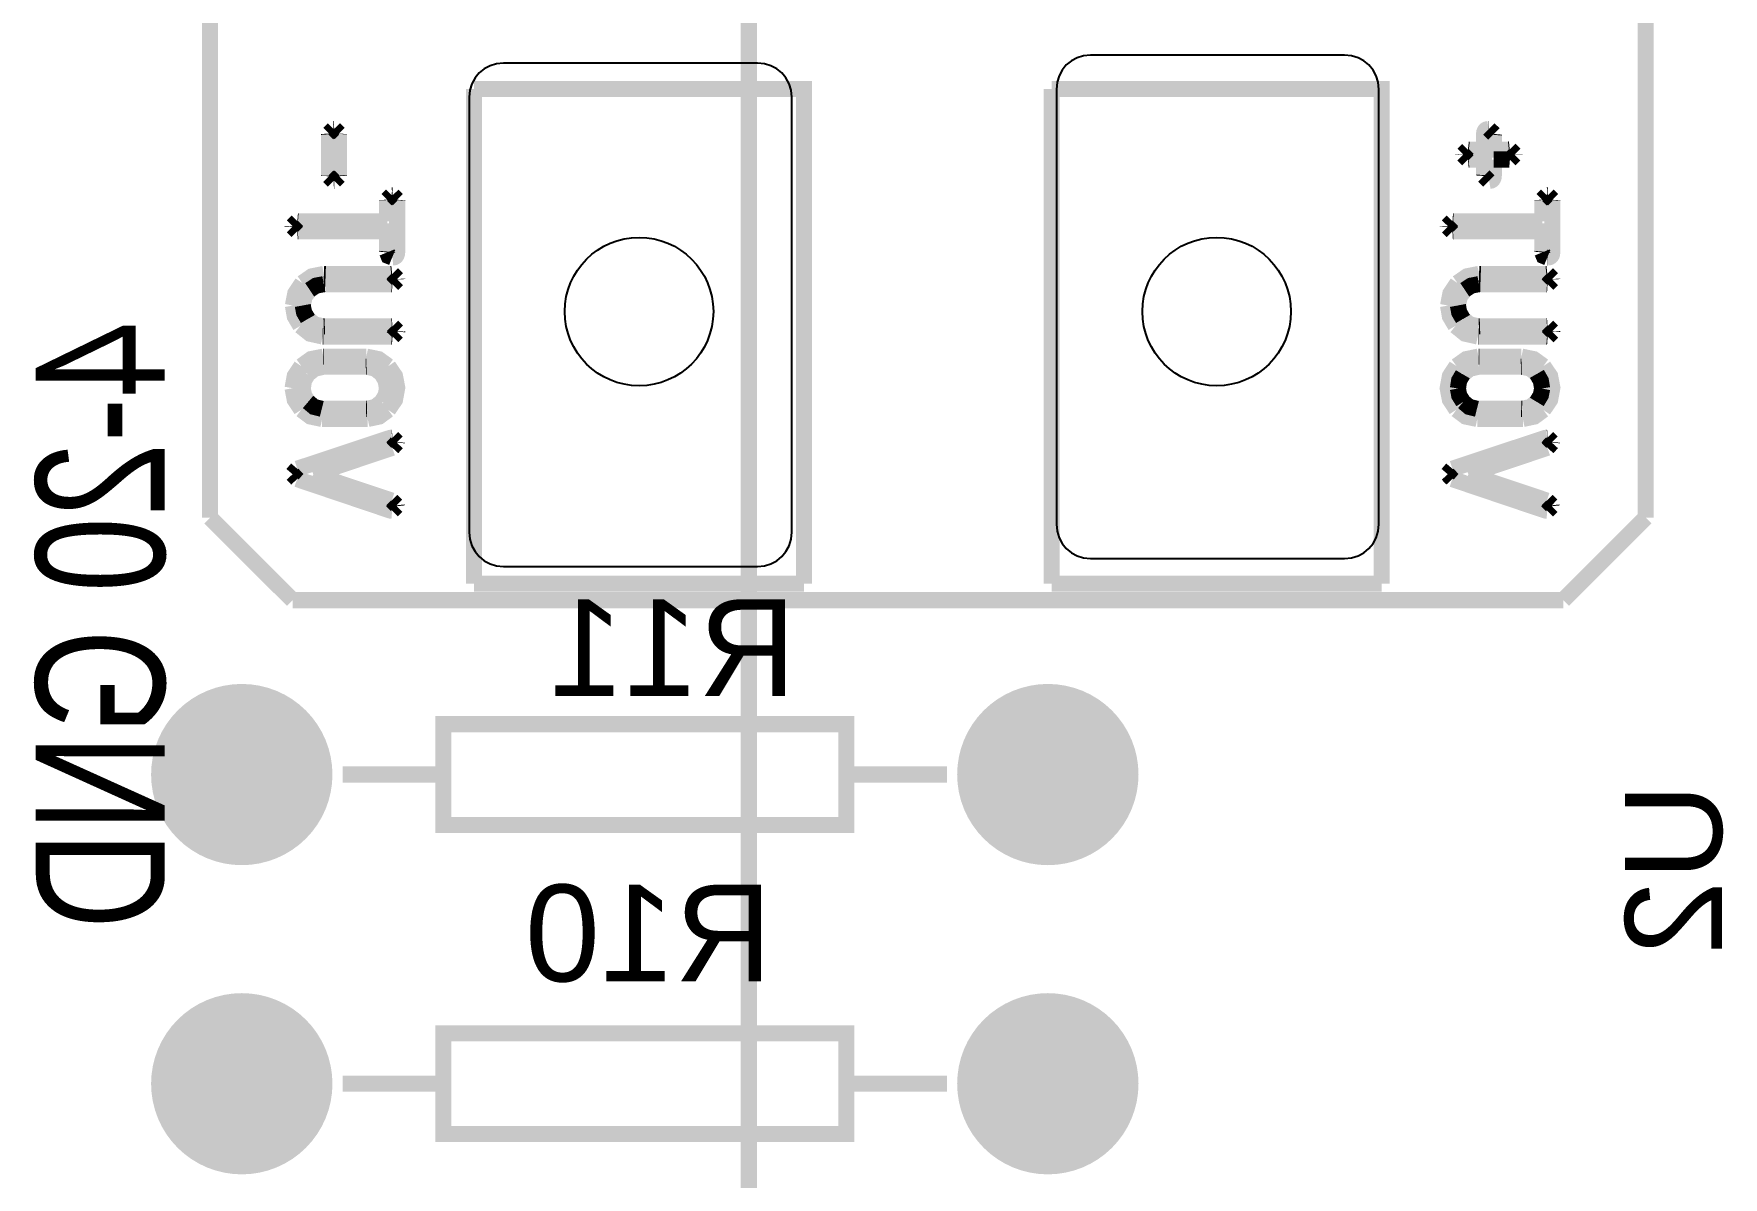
# Model space of a CAD drawing. Header units: inches. Extents: x 15 to 154, y 10 to 111.
# Drawn here: x 128.276 to 129.973, y 98.783 to 99.933 of the extents above; entities that cross this region are included whole.
import ezdxf

# ---------------------------------------------------------------- set-up
doc = ezdxf.new("R2010")
doc.units = ezdxf.units.IN
doc.header["$MEASUREMENT"] = 0
doc.layers.add('BLK_12AWG', color=7, linetype='Continuous')

# ---------------------------------------------------------------- blocks, each defined once
blk = doc.blocks.new('EPAD')
at = {"const_width": 0.5}
blk.add_lwpolyline([(-0.25, 0, 1), (0.25, 0, 1)], format="xyb", close=True, dxfattribs=at)
blk = doc.blocks.new('muflaCard')
at = {"const_width": 0.008}
for points in [[(133.37516, 101.87475), (133.37516, 99.11884)], [(133.37516, 101.87475), (133.37516, 99.11884)], [(133.37516, 101.87475), (133.37516, 99.11884)], [(133.10777, 100.17279), (133.10777, 101.60586)], [(133.10777, 100.17279), (133.10777, 101.60586)], [(133.10777, 100.17279), (133.10777, 101.60586)], [(133.82021, 101.60586), (133.82021, 100.17279)], [(133.82021, 101.60586), (133.82021, 100.17279)], [(133.82021, 101.60586), (133.82021, 100.17279)], [(133.23879, 100.14003), (133.23879, 100.3857)], [(133.40257, 100.14003), (133.40257, 100.3857), (133.23879, 100.3857)], [(133.23879, 100.14003), (133.23879, 100.3857)], [(133.40257, 100.14003), (133.40257, 100.3857), (133.23879, 100.3857)], [(133.23879, 100.14003), (133.23879, 100.3857)], [(133.40257, 100.14003), (133.40257, 100.3857), (133.23879, 100.3857)], [(133.52541, 100.14003), (133.52541, 100.3857)], [(133.68919, 100.14003), (133.68919, 100.3857), (133.52541, 100.3857)], [(133.52541, 100.14003), (133.52541, 100.3857)], [(133.68919, 100.14003), (133.68919, 100.3857), (133.52541, 100.3857)], [(133.52541, 100.14003), (133.52541, 100.3857)], [(133.68919, 100.14003), (133.68919, 100.3857), (133.52541, 100.3857)], [(133.16899, 100.36581), (133.16676, 100.36358)], [(133.16899, 100.36581), (133.16676, 100.36358)], [(133.16899, 100.36581), (133.16676, 100.36358)], [(133.16899, 100.36581), (133.16908, 100.36581)], [(133.16899, 100.36581), (133.16908, 100.36581)], [(133.16899, 100.36581), (133.16908, 100.36581)], [(133.16942, 100.36584), (133.16908, 100.36581)], [(133.16942, 100.36584), (133.16908, 100.36581)], [(133.16942, 100.36584), (133.16908, 100.36581)], [(133.16942, 100.36584), (133.17174, 100.36353)], [(133.16942, 100.36584), (133.17174, 100.36353)], [(133.16942, 100.36584), (133.17174, 100.36353)], [(133.74231, 100.36581), (133.74128, 100.36563), (133.74087, 100.3654), (133.74054, 100.36507), (133.74028, 100.36466), (133.7401, 100.36415), (133.73995, 100.36286), (133.73995, 100.3555), (133.73243, 100.3555)], [(133.74231, 100.36581), (133.74128, 100.36563), (133.74087, 100.3654), (133.74054, 100.36507), (133.74028, 100.36466), (133.7401, 100.36415), (133.73995, 100.36286), (133.73995, 100.3555), (133.73243, 100.3555)], [(133.74231, 100.36581), (133.74128, 100.36563), (133.74087, 100.3654), (133.74054, 100.36507), (133.74028, 100.36466), (133.7401, 100.36415), (133.73995, 100.36286), (133.73995, 100.3555), (133.73243, 100.3555)], [(133.74241, 100.36581), (133.74231, 100.36581)], [(133.74241, 100.36581), (133.74231, 100.36581)], [(133.74241, 100.36581), (133.74231, 100.36581)], [(133.74241, 100.36581), (133.74486, 100.36337)], [(133.74241, 100.36581), (133.74486, 100.36337)], [(133.74241, 100.36581), (133.74486, 100.36337)], [(133.16679, 100.36318), (133.16676, 100.36358)], [(133.16679, 100.36318), (133.16676, 100.36358)], [(133.16679, 100.36318), (133.16676, 100.36358)], [(133.16679, 100.36318), (133.16679, 100.34257)], [(133.16679, 100.36318), (133.16679, 100.34257)], [(133.16679, 100.36318), (133.16679, 100.34257)], [(133.17173, 100.36334), (133.17174, 100.36353)], [(133.17173, 100.36334), (133.17174, 100.36353)], [(133.17173, 100.36334), (133.17174, 100.36353)], [(133.17173, 100.34268), (133.17173, 100.36334)], [(133.17173, 100.34268), (133.17173, 100.36334)], [(133.17173, 100.34268), (133.17173, 100.36334)], [(133.74482, 100.36293), (133.74486, 100.36337)], [(133.74482, 100.36293), (133.74486, 100.36337)], [(133.74482, 100.36293), (133.74486, 100.36337)], [(133.75225, 100.3556), (133.74482, 100.3556), (133.74482, 100.36293)], [(133.75225, 100.3556), (133.74482, 100.3556), (133.74482, 100.36293)], [(133.75225, 100.3556), (133.74482, 100.3556), (133.74482, 100.36293)], [(133.7296, 100.35319), (133.72959, 100.35301)], [(133.7296, 100.35319), (133.72959, 100.35301)], [(133.7296, 100.35319), (133.72959, 100.35301)], [(133.732, 100.35061), (133.72959, 100.35301)], [(133.732, 100.35061), (133.72959, 100.35301)], [(133.732, 100.35061), (133.72959, 100.35301)], [(133.73195, 100.35556), (133.7296, 100.35321)], [(133.73195, 100.35556), (133.7296, 100.35321)], [(133.73195, 100.35556), (133.7296, 100.35321)], [(133.7296, 100.3532), (133.7296, 100.35321)], [(133.7296, 100.3532), (133.7296, 100.35321)], [(133.7296, 100.3532), (133.7296, 100.35321)], [(133.73195, 100.35556), (133.73243, 100.3555)], [(133.73195, 100.35556), (133.73243, 100.3555)], [(133.73195, 100.35556), (133.73243, 100.3555)], [(133.732, 100.35061), (133.73237, 100.35064)], [(133.732, 100.35061), (133.73237, 100.35064)], [(133.732, 100.35061), (133.73237, 100.35064)], [(133.73237, 100.35064), (133.73995, 100.35064), (133.73995, 100.34291)], [(133.73237, 100.35064), (133.73995, 100.35064), (133.73995, 100.34291)], [(133.73237, 100.35064), (133.73995, 100.35064), (133.73995, 100.34291)], [(133.74249, 100.34003), (133.74352, 100.34022), (133.74392, 100.34045), (133.74426, 100.34077), (133.74451, 100.34118), (133.7447, 100.34169), (133.74484, 100.34298), (133.74484, 100.35064)], [(133.74249, 100.34003), (133.74352, 100.34022), (133.74392, 100.34045), (133.74426, 100.34077), (133.74451, 100.34118), (133.7447, 100.34169), (133.74484, 100.34298), (133.74484, 100.35064)], [(133.74249, 100.34003), (133.74352, 100.34022), (133.74392, 100.34045), (133.74426, 100.34077), (133.74451, 100.34118), (133.7447, 100.34169), (133.74484, 100.34298), (133.74484, 100.35064)], [(133.74484, 100.35064), (133.75245, 100.35064)], [(133.74484, 100.35064), (133.75245, 100.35064)], [(133.74484, 100.35064), (133.75245, 100.35064)], [(133.75274, 100.35565), (133.75225, 100.3556)], [(133.75274, 100.35565), (133.75225, 100.3556)], [(133.75274, 100.35565), (133.75225, 100.3556)], [(133.75282, 100.35061), (133.75245, 100.35064)], [(133.75282, 100.35061), (133.75245, 100.35064)], [(133.75282, 100.35061), (133.75245, 100.35064)], [(133.75274, 100.35565), (133.7552, 100.3532)], [(133.75274, 100.35565), (133.7552, 100.3532)], [(133.75274, 100.35565), (133.7552, 100.3532)], [(133.75282, 100.35061), (133.7552, 100.35299)], [(133.75282, 100.35061), (133.7552, 100.35299)], [(133.75282, 100.35061), (133.7552, 100.35299)], [(133.7552, 100.35317), (133.7552, 100.3532)], [(133.7552, 100.35317), (133.7552, 100.3532)], [(133.7552, 100.35317), (133.7552, 100.3532)], [(133.7552, 100.35317), (133.7552, 100.35299)], [(133.7552, 100.35317), (133.7552, 100.35299)], [(133.7552, 100.35317), (133.7552, 100.35299)], [(133.16679, 100.34257), (133.16678, 100.34234)], [(133.16679, 100.34257), (133.16678, 100.34234)], [(133.16679, 100.34257), (133.16678, 100.34234)], [(133.1691, 100.34002), (133.16678, 100.34234)], [(133.1691, 100.34002), (133.16678, 100.34234)], [(133.1691, 100.34002), (133.16678, 100.34234)], [(133.1691, 100.34002), (133.16935, 100.34003)], [(133.1691, 100.34002), (133.16935, 100.34003)], [(133.1691, 100.34002), (133.16935, 100.34003)], [(133.16946, 100.34003), (133.16935, 100.34003)], [(133.16946, 100.34003), (133.16935, 100.34003)], [(133.16946, 100.34003), (133.16935, 100.34003)], [(133.16946, 100.34003), (133.17176, 100.34233)], [(133.16946, 100.34003), (133.17176, 100.34233)], [(133.16946, 100.34003), (133.17176, 100.34233)], [(133.17173, 100.34268), (133.17176, 100.34233)], [(133.17173, 100.34268), (133.17176, 100.34233)], [(133.17173, 100.34268), (133.17176, 100.34233)], [(133.73995, 100.34291), (133.73992, 100.34248)], [(133.73995, 100.34291), (133.73992, 100.34248)], [(133.73995, 100.34291), (133.73992, 100.34248)], [(133.74237, 100.34003), (133.73992, 100.34248)], [(133.74237, 100.34003), (133.73992, 100.34248)], [(133.74237, 100.34003), (133.73992, 100.34248)], [(133.74237, 100.34003), (133.74249, 100.34003)], [(133.74237, 100.34003), (133.74249, 100.34003)], [(133.74237, 100.34003), (133.74249, 100.34003)], [(133.19789, 100.33292), (133.19567, 100.33071)], [(133.19789, 100.33292), (133.19567, 100.33071)], [(133.19789, 100.33292), (133.19567, 100.33071)], [(133.19789, 100.33292), (133.19819, 100.3329)], [(133.19789, 100.33292), (133.19819, 100.3329)], [(133.19789, 100.33292), (133.19819, 100.3329)], [(133.19845, 100.33292), (133.1982, 100.3329)], [(133.19845, 100.33292), (133.1982, 100.3329)], [(133.19845, 100.33292), (133.1982, 100.3329)], [(133.19845, 100.33292), (133.20068, 100.33069)], [(133.19845, 100.33292), (133.20068, 100.33069)], [(133.19845, 100.33292), (133.20068, 100.33069)], [(133.77112, 100.33292), (133.7689, 100.33071)], [(133.77112, 100.33292), (133.7689, 100.33071)], [(133.77112, 100.33292), (133.7689, 100.33071)], [(133.77112, 100.33292), (133.77142, 100.3329)], [(133.77112, 100.33292), (133.77142, 100.3329)], [(133.77112, 100.33292), (133.77142, 100.3329)], [(133.77168, 100.33292), (133.77142, 100.3329)], [(133.77168, 100.33292), (133.77142, 100.3329)], [(133.77168, 100.33292), (133.77142, 100.3329)], [(133.77168, 100.33292), (133.77391, 100.33069)], [(133.77168, 100.33292), (133.77391, 100.33069)], [(133.77168, 100.33292), (133.77391, 100.33069)], [(133.19568, 100.3305), (133.19567, 100.33071)], [(133.19568, 100.3305), (133.19567, 100.33071)], [(133.19568, 100.3305), (133.19567, 100.33071)], [(133.19568, 100.3305), (133.19568, 100.31997)], [(133.19568, 100.3305), (133.19568, 100.31997)], [(133.19568, 100.3305), (133.19568, 100.31997)], [(133.19829, 100.302), (133.19884, 100.30205), (133.19933, 100.30219), (133.19973, 100.30243), (133.20007, 100.30276), (133.20033, 100.30318), (133.20051, 100.3037), (133.20066, 100.30502), (133.20066, 100.33043)], [(133.19829, 100.302), (133.19884, 100.30205), (133.19933, 100.30219), (133.19973, 100.30243), (133.20007, 100.30276), (133.20033, 100.30318), (133.20051, 100.3037), (133.20066, 100.30502), (133.20066, 100.33043)], [(133.19829, 100.302), (133.19884, 100.30205), (133.19933, 100.30219), (133.19973, 100.30243), (133.20007, 100.30276), (133.20033, 100.30318), (133.20051, 100.3037), (133.20066, 100.30502), (133.20066, 100.33043)], [(133.20066, 100.33044), (133.20068, 100.33069)], [(133.20066, 100.33044), (133.20068, 100.33069)], [(133.20066, 100.33044), (133.20068, 100.33069)], [(133.76891, 100.3305), (133.7689, 100.33071)], [(133.76891, 100.3305), (133.7689, 100.33071)], [(133.76891, 100.3305), (133.7689, 100.33071)], [(133.76891, 100.3305), (133.76891, 100.31997)], [(133.76891, 100.3305), (133.76891, 100.31997)], [(133.76891, 100.3305), (133.76891, 100.31997)], [(133.77151, 100.302), (133.77207, 100.30205), (133.77255, 100.30219), (133.77296, 100.30243), (133.7733, 100.30276), (133.77356, 100.30318), (133.77374, 100.3037), (133.77389, 100.30502), (133.77389, 100.33043)], [(133.77151, 100.302), (133.77207, 100.30205), (133.77255, 100.30219), (133.77296, 100.30243), (133.7733, 100.30276), (133.77356, 100.30318), (133.77374, 100.3037), (133.77389, 100.30502), (133.77389, 100.33043)], [(133.77151, 100.302), (133.77207, 100.30205), (133.77255, 100.30219), (133.77296, 100.30243), (133.7733, 100.30276), (133.77356, 100.30318), (133.77374, 100.3037), (133.77389, 100.30502), (133.77389, 100.33043)], [(133.77389, 100.33044), (133.77391, 100.33069)], [(133.77389, 100.33044), (133.77391, 100.33069)], [(133.77389, 100.33044), (133.77391, 100.33069)], [(133.15107, 100.32), (133.14871, 100.31764)], [(133.15107, 100.32), (133.14871, 100.31764)], [(133.15107, 100.32), (133.14871, 100.31764)], [(133.14872, 100.31748), (133.14871, 100.31764)], [(133.14872, 100.31748), (133.14871, 100.31764)], [(133.14872, 100.31748), (133.14871, 100.31764)], [(133.14872, 100.31748), (133.14871, 100.31727)], [(133.14872, 100.31748), (133.14871, 100.31727)], [(133.14872, 100.31748), (133.14871, 100.31727)], [(133.15104, 100.31494), (133.14871, 100.31727)], [(133.15104, 100.31494), (133.14871, 100.31727)], [(133.15104, 100.31494), (133.14871, 100.31727)], [(133.15104, 100.31494), (133.15137, 100.31496)], [(133.15104, 100.31494), (133.15137, 100.31496)], [(133.15104, 100.31494), (133.15137, 100.31496)], [(133.15107, 100.32), (133.15143, 100.31997)], [(133.15107, 100.32), (133.15143, 100.31997)], [(133.15107, 100.32), (133.15143, 100.31997)], [(133.15137, 100.31496), (133.19568, 100.31496), (133.19568, 100.30495)], [(133.15137, 100.31496), (133.19568, 100.31496), (133.19568, 100.30495)], [(133.15137, 100.31496), (133.19568, 100.31496), (133.19568, 100.30495)], [(133.19568, 100.31997), (133.15144, 100.31997)], [(133.19568, 100.31997), (133.15144, 100.31997)], [(133.19568, 100.31997), (133.15144, 100.31997)], [(133.72194, 100.31748), (133.72193, 100.31727)], [(133.72194, 100.31748), (133.72193, 100.31727)], [(133.72194, 100.31748), (133.72193, 100.31727)], [(133.72427, 100.31494), (133.72193, 100.31727)], [(133.72427, 100.31494), (133.72193, 100.31727)], [(133.72427, 100.31494), (133.72193, 100.31727)], [(133.72429, 100.32), (133.72194, 100.31764)], [(133.72429, 100.32), (133.72194, 100.31764)], [(133.72429, 100.32), (133.72194, 100.31764)], [(133.72194, 100.31748), (133.72194, 100.31764)], [(133.72194, 100.31748), (133.72194, 100.31764)], [(133.72194, 100.31748), (133.72194, 100.31764)], [(133.72427, 100.31494), (133.72459, 100.31496)], [(133.72427, 100.31494), (133.72459, 100.31496)], [(133.72427, 100.31494), (133.72459, 100.31496)], [(133.72429, 100.32), (133.72466, 100.31997)], [(133.72429, 100.32), (133.72466, 100.31997)], [(133.72429, 100.32), (133.72466, 100.31997)], [(133.72459, 100.31496), (133.76891, 100.31496), (133.76891, 100.30495)], [(133.72459, 100.31496), (133.76891, 100.31496), (133.76891, 100.30495)], [(133.72459, 100.31496), (133.76891, 100.31496), (133.76891, 100.30495)], [(133.76891, 100.31997), (133.72466, 100.31997)], [(133.76891, 100.31997), (133.72466, 100.31997)], [(133.76891, 100.31997), (133.72466, 100.31997)], [(133.19568, 100.30495), (133.19564, 100.30452)], [(133.19568, 100.30495), (133.19564, 100.30452)], [(133.19568, 100.30495), (133.19564, 100.30452)], [(133.19816, 100.302), (133.19637, 100.30273), (133.19564, 100.30452)], [(133.19816, 100.302), (133.19637, 100.30273), (133.19564, 100.30452)], [(133.19816, 100.302), (133.19637, 100.30273), (133.19564, 100.30452)], [(133.19816, 100.302), (133.19829, 100.302)], [(133.19816, 100.302), (133.19829, 100.302)], [(133.19816, 100.302), (133.19829, 100.302)], [(133.76891, 100.30495), (133.76887, 100.30452)], [(133.76891, 100.30495), (133.76887, 100.30452)], [(133.76891, 100.30495), (133.76887, 100.30452)], [(133.77139, 100.302), (133.7696, 100.30273), (133.76887, 100.30452)], [(133.77139, 100.302), (133.7696, 100.30273), (133.76887, 100.30452)], [(133.77139, 100.302), (133.7696, 100.30273), (133.76887, 100.30452)], [(133.77139, 100.302), (133.77151, 100.302)], [(133.77139, 100.302), (133.77151, 100.302)], [(133.77139, 100.302), (133.77151, 100.302)], [(133.15356, 100.28934), (133.15006, 100.2841), (133.1489, 100.27812)], [(133.15356, 100.28934), (133.15006, 100.2841), (133.1489, 100.27812)], [(133.15356, 100.28934), (133.15006, 100.2841), (133.1489, 100.27812)], [(133.16428, 100.29385), (133.15831, 100.29265), (133.15356, 100.28934)], [(133.16428, 100.29385), (133.15831, 100.29265), (133.15356, 100.28934)], [(133.16428, 100.29385), (133.15831, 100.29265), (133.15356, 100.28934)], [(133.16428, 100.29385), (133.16515, 100.29382)], [(133.16428, 100.29385), (133.16515, 100.29382)], [(133.16428, 100.29385), (133.16515, 100.29382)], [(133.19765, 100.29382), (133.16515, 100.29382)], [(133.19765, 100.29382), (133.16515, 100.29382)], [(133.19765, 100.29382), (133.16515, 100.29382)], [(133.19815, 100.29387), (133.19765, 100.29382)], [(133.19815, 100.29387), (133.19765, 100.29382)], [(133.19815, 100.29387), (133.19765, 100.29382)], [(133.19815, 100.29387), (133.20066, 100.29136)], [(133.19815, 100.29387), (133.20066, 100.29136)], [(133.19815, 100.29387), (133.20066, 100.29136)], [(133.1983, 100.28873), (133.20067, 100.2911)], [(133.1983, 100.28873), (133.20067, 100.2911)], [(133.1983, 100.28873), (133.20067, 100.2911)], [(133.20066, 100.29133), (133.20066, 100.29136)], [(133.20066, 100.29133), (133.20066, 100.29136)], [(133.20066, 100.29133), (133.20066, 100.29136)], [(133.20066, 100.29133), (133.20067, 100.2911)], [(133.20066, 100.29133), (133.20067, 100.2911)], [(133.20066, 100.29133), (133.20067, 100.2911)], [(133.72679, 100.28934), (133.72329, 100.2841), (133.72213, 100.27812)], [(133.72679, 100.28934), (133.72329, 100.2841), (133.72213, 100.27812)], [(133.72679, 100.28934), (133.72329, 100.2841), (133.72213, 100.27812)], [(133.73751, 100.29385), (133.73154, 100.29265), (133.72679, 100.28934)], [(133.73751, 100.29385), (133.73154, 100.29265), (133.72679, 100.28934)], [(133.73751, 100.29385), (133.73154, 100.29265), (133.72679, 100.28934)], [(133.73751, 100.29385), (133.73837, 100.29382)], [(133.73751, 100.29385), (133.73837, 100.29382)], [(133.73751, 100.29385), (133.73837, 100.29382)], [(133.77087, 100.29382), (133.73838, 100.29382)], [(133.77087, 100.29382), (133.73838, 100.29382)], [(133.77087, 100.29382), (133.73838, 100.29382)], [(133.77138, 100.29387), (133.77087, 100.29382)], [(133.77138, 100.29387), (133.77087, 100.29382)], [(133.77138, 100.29387), (133.77087, 100.29382)], [(133.77138, 100.29387), (133.77389, 100.29136)], [(133.77138, 100.29387), (133.77389, 100.29136)], [(133.77138, 100.29387), (133.77389, 100.29136)], [(133.77153, 100.28873), (133.7739, 100.2911)], [(133.77153, 100.28873), (133.7739, 100.2911)], [(133.77153, 100.28873), (133.7739, 100.2911)], [(133.77389, 100.29133), (133.77389, 100.29136)], [(133.77389, 100.29133), (133.77389, 100.29136)], [(133.77389, 100.29133), (133.77389, 100.29136)], [(133.77389, 100.29133), (133.7739, 100.2911)], [(133.77389, 100.29133), (133.7739, 100.2911)], [(133.77389, 100.29133), (133.7739, 100.2911)], [(133.15722, 100.28594), (133.15472, 100.28253), (133.15379, 100.27819)], [(133.15722, 100.28594), (133.15472, 100.28253), (133.15379, 100.27819)], [(133.15722, 100.28594), (133.15472, 100.28253), (133.15379, 100.27819)], [(133.16425, 100.28877), (133.16035, 100.28802), (133.15722, 100.28594)], [(133.16425, 100.28877), (133.16035, 100.28802), (133.15722, 100.28594)], [(133.16425, 100.28877), (133.16035, 100.28802), (133.15722, 100.28594)], [(133.16425, 100.28877), (133.16494, 100.28875)], [(133.16425, 100.28877), (133.16494, 100.28875)], [(133.16425, 100.28877), (133.16494, 100.28875)], [(133.16494, 100.28875), (133.19799, 100.28875)], [(133.16494, 100.28875), (133.19799, 100.28875)], [(133.16494, 100.28875), (133.19799, 100.28875)], [(133.1983, 100.28873), (133.19799, 100.28875)], [(133.1983, 100.28873), (133.19799, 100.28875)], [(133.1983, 100.28873), (133.19799, 100.28875)], [(133.73045, 100.28594), (133.72794, 100.28253), (133.72702, 100.27819)], [(133.73045, 100.28594), (133.72794, 100.28253), (133.72702, 100.27819)], [(133.73045, 100.28594), (133.72794, 100.28253), (133.72702, 100.27819)], [(133.73748, 100.28877), (133.73358, 100.28802), (133.73044, 100.28594)], [(133.73748, 100.28877), (133.73358, 100.28802), (133.73044, 100.28594)], [(133.73748, 100.28877), (133.73358, 100.28802), (133.73044, 100.28594)], [(133.73748, 100.28877), (133.73817, 100.28875)], [(133.73748, 100.28877), (133.73817, 100.28875)], [(133.73748, 100.28877), (133.73817, 100.28875)], [(133.73817, 100.28875), (133.77122, 100.28875)], [(133.73817, 100.28875), (133.77122, 100.28875)], [(133.73817, 100.28875), (133.77122, 100.28875)], [(133.77153, 100.28873), (133.77122, 100.28875)], [(133.77153, 100.28873), (133.77122, 100.28875)], [(133.77153, 100.28873), (133.77122, 100.28875)], [(133.1489, 100.27812), (133.14982, 100.27278), (133.1526, 100.26804)], [(133.1489, 100.27812), (133.14982, 100.27278), (133.1526, 100.26804)], [(133.1489, 100.27812), (133.14982, 100.27278), (133.1526, 100.26804)], [(133.15633, 100.27147), (133.15442, 100.27478), (133.15379, 100.27819)], [(133.15633, 100.27147), (133.15442, 100.27478), (133.15379, 100.27819)], [(133.15633, 100.27147), (133.15442, 100.27478), (133.15379, 100.27819)], [(133.72213, 100.27812), (133.72305, 100.27278), (133.72583, 100.26804)], [(133.72213, 100.27812), (133.72305, 100.27278), (133.72583, 100.26804)], [(133.72213, 100.27812), (133.72305, 100.27278), (133.72583, 100.26804)], [(133.72955, 100.27147), (133.72765, 100.27478), (133.72702, 100.27819)], [(133.72955, 100.27147), (133.72765, 100.27478), (133.72702, 100.27819)], [(133.72955, 100.27147), (133.72765, 100.27478), (133.72702, 100.27819)], [(133.16368, 100.26276), (133.1574, 100.26417), (133.1526, 100.26804)], [(133.16368, 100.26276), (133.1574, 100.26417), (133.1526, 100.26804)], [(133.16368, 100.26276), (133.1574, 100.26417), (133.1526, 100.26804)], [(133.1642, 100.26775), (133.15975, 100.26874), (133.15633, 100.27146)], [(133.1642, 100.26775), (133.15975, 100.26874), (133.15633, 100.27146)], [(133.1642, 100.26775), (133.15975, 100.26874), (133.15633, 100.27146)], [(133.1642, 100.26775), (133.16475, 100.26777)], [(133.1642, 100.26775), (133.16475, 100.26777)], [(133.1642, 100.26775), (133.16475, 100.26777)], [(133.19799, 100.26777), (133.16476, 100.26777)], [(133.19799, 100.26777), (133.16476, 100.26777)], [(133.19799, 100.26777), (133.16476, 100.26777)], [(133.19829, 100.26779), (133.19799, 100.26777)], [(133.19829, 100.26779), (133.19799, 100.26777)], [(133.19829, 100.26779), (133.19799, 100.26777)], [(133.19829, 100.26779), (133.20068, 100.26541)], [(133.19829, 100.26779), (133.20068, 100.26541)], [(133.19829, 100.26779), (133.20068, 100.26541)], [(133.19837, 100.26273), (133.20067, 100.26503)], [(133.19837, 100.26273), (133.20067, 100.26503)], [(133.19837, 100.26273), (133.20067, 100.26503)], [(133.20066, 100.26516), (133.20068, 100.26541)], [(133.20066, 100.26516), (133.20068, 100.26541)], [(133.20066, 100.26516), (133.20068, 100.26541)], [(133.20066, 100.26516), (133.20067, 100.26503)], [(133.20066, 100.26516), (133.20067, 100.26503)], [(133.20066, 100.26516), (133.20067, 100.26503)], [(133.73691, 100.26276), (133.73062, 100.26417), (133.72583, 100.26804)], [(133.73691, 100.26276), (133.73062, 100.26417), (133.72583, 100.26804)], [(133.73691, 100.26276), (133.73062, 100.26417), (133.72583, 100.26804)], [(133.73743, 100.26775), (133.73297, 100.26874), (133.72956, 100.27146)], [(133.73743, 100.26775), (133.73297, 100.26874), (133.72956, 100.27146)], [(133.73743, 100.26775), (133.73297, 100.26874), (133.72956, 100.27146)], [(133.73743, 100.26775), (133.73798, 100.26777)], [(133.73743, 100.26775), (133.73798, 100.26777)], [(133.73743, 100.26775), (133.73798, 100.26777)], [(133.77122, 100.26777), (133.73799, 100.26777)], [(133.77122, 100.26777), (133.73799, 100.26777)], [(133.77122, 100.26777), (133.73799, 100.26777)], [(133.77152, 100.26779), (133.77122, 100.26777)], [(133.77152, 100.26779), (133.77122, 100.26777)], [(133.77152, 100.26779), (133.77122, 100.26777)], [(133.77152, 100.26779), (133.7739, 100.26541)], [(133.77152, 100.26779), (133.7739, 100.26541)], [(133.77152, 100.26779), (133.7739, 100.26541)], [(133.7716, 100.26273), (133.7739, 100.26503)], [(133.7716, 100.26273), (133.7739, 100.26503)], [(133.7716, 100.26273), (133.7739, 100.26503)], [(133.77389, 100.26516), (133.7739, 100.26541)], [(133.77389, 100.26516), (133.7739, 100.26541)], [(133.77389, 100.26516), (133.7739, 100.26541)], [(133.77389, 100.26516), (133.7739, 100.26503)], [(133.77389, 100.26516), (133.7739, 100.26503)], [(133.77389, 100.26516), (133.7739, 100.26503)], [(133.16368, 100.26276), (133.16398, 100.26276)], [(133.16368, 100.26276), (133.16398, 100.26276)], [(133.16368, 100.26276), (133.16398, 100.26276)], [(133.16398, 100.26276), (133.19799, 100.26276)], [(133.16398, 100.26276), (133.19799, 100.26276)], [(133.16398, 100.26276), (133.19799, 100.26276)], [(133.19837, 100.26273), (133.19799, 100.26276)], [(133.19837, 100.26273), (133.19799, 100.26276)], [(133.19837, 100.26273), (133.19799, 100.26276)], [(133.73691, 100.26276), (133.73721, 100.26276)], [(133.73691, 100.26276), (133.73721, 100.26276)], [(133.73691, 100.26276), (133.73721, 100.26276)], [(133.73721, 100.26276), (133.77122, 100.26276)], [(133.73721, 100.26276), (133.77122, 100.26276)], [(133.73721, 100.26276), (133.77122, 100.26276)], [(133.7716, 100.26273), (133.77122, 100.26276)], [(133.7716, 100.26273), (133.77122, 100.26276)], [(133.7716, 100.26273), (133.77122, 100.26276)], [(133.15308, 100.24807), (133.14981, 100.24309), (133.14872, 100.2371)], [(133.15308, 100.24807), (133.14981, 100.24309), (133.14872, 100.2371)], [(133.15308, 100.24807), (133.14981, 100.24309), (133.14872, 100.2371)], [(133.16402, 100.25278), (133.15791, 100.25153), (133.15308, 100.24807)], [(133.16402, 100.25278), (133.15791, 100.25153), (133.15308, 100.24807)], [(133.16402, 100.25278), (133.15791, 100.25153), (133.15308, 100.24807)], [(133.16421, 100.24779), (133.15969, 100.24677), (133.15623, 100.244)], [(133.16421, 100.24779), (133.15969, 100.24677), (133.15623, 100.244)], [(133.16421, 100.24779), (133.15969, 100.24677), (133.15623, 100.244)], [(133.16402, 100.25278), (133.16434, 100.25278)], [(133.16402, 100.25278), (133.16434, 100.25278)], [(133.16402, 100.25278), (133.16434, 100.25278)], [(133.16421, 100.24779), (133.18505, 100.24779)], [(133.16421, 100.24779), (133.18505, 100.24779)], [(133.16421, 100.24779), (133.18505, 100.24779)], [(133.1853, 100.25278), (133.16435, 100.25278)], [(133.1853, 100.25278), (133.16435, 100.25278)], [(133.1853, 100.25278), (133.16435, 100.25278)], [(133.18541, 100.2478), (133.18506, 100.24779)], [(133.18541, 100.2478), (133.18506, 100.24779)], [(133.18541, 100.2478), (133.18506, 100.24779)], [(133.18533, 100.25278), (133.18531, 100.25278)], [(133.18533, 100.25278), (133.18531, 100.25278)], [(133.18533, 100.25278), (133.18531, 100.25278)], [(133.18533, 100.25278), (133.19141, 100.25152), (133.1962, 100.24805)], [(133.18533, 100.25278), (133.19141, 100.25152), (133.1962, 100.24805)], [(133.18533, 100.25278), (133.19141, 100.25152), (133.1962, 100.24805)], [(133.18541, 100.2478), (133.1897, 100.24684), (133.19298, 100.24421), (133.19494, 100.24078), (133.19559, 100.23694), (133.19493, 100.23357), (133.19294, 100.23029)], [(133.18541, 100.2478), (133.1897, 100.24684), (133.19298, 100.24421), (133.19494, 100.24078), (133.19559, 100.23694), (133.19493, 100.23357), (133.19294, 100.23029)], [(133.18541, 100.2478), (133.1897, 100.24684), (133.19298, 100.24421), (133.19494, 100.24078), (133.19559, 100.23694), (133.19493, 100.23357), (133.19294, 100.23029)], [(133.19616, 100.22631), (133.19954, 100.23133), (133.20066, 100.23735), (133.19955, 100.24312), (133.19621, 100.24804)], [(133.19616, 100.22631), (133.19954, 100.23133), (133.20066, 100.23735), (133.19955, 100.24312), (133.19621, 100.24804)], [(133.19616, 100.22631), (133.19954, 100.23133), (133.20066, 100.23735), (133.19955, 100.24312), (133.19621, 100.24804)], [(133.72631, 100.24807), (133.72304, 100.24309), (133.72194, 100.2371), (133.72304, 100.23138), (133.72631, 100.22645)], [(133.72631, 100.24807), (133.72304, 100.24309), (133.72194, 100.2371), (133.72304, 100.23138), (133.72631, 100.22645)], [(133.72631, 100.24807), (133.72304, 100.24309), (133.72194, 100.2371), (133.72304, 100.23138), (133.72631, 100.22645)], [(133.73725, 100.25278), (133.73114, 100.25153), (133.72631, 100.24807)], [(133.73725, 100.25278), (133.73114, 100.25153), (133.72631, 100.24807)], [(133.73725, 100.25278), (133.73114, 100.25153), (133.72631, 100.24807)], [(133.73744, 100.24779), (133.73292, 100.24677), (133.72946, 100.244)], [(133.73744, 100.24779), (133.73292, 100.24677), (133.72946, 100.244)], [(133.73744, 100.24779), (133.73292, 100.24677), (133.72946, 100.244)], [(133.73725, 100.25278), (133.73757, 100.25278)], [(133.73725, 100.25278), (133.73757, 100.25278)], [(133.73725, 100.25278), (133.73757, 100.25278)], [(133.73744, 100.24779), (133.75828, 100.24779)], [(133.73744, 100.24779), (133.75828, 100.24779)], [(133.73744, 100.24779), (133.75828, 100.24779)], [(133.75853, 100.25278), (133.73758, 100.25278)], [(133.75853, 100.25278), (133.73758, 100.25278)], [(133.75853, 100.25278), (133.73758, 100.25278)], [(133.75864, 100.2478), (133.75828, 100.24779)], [(133.75864, 100.2478), (133.75828, 100.24779)], [(133.75864, 100.2478), (133.75828, 100.24779)], [(133.75856, 100.25278), (133.75854, 100.25278)], [(133.75856, 100.25278), (133.75854, 100.25278)], [(133.75856, 100.25278), (133.75854, 100.25278)], [(133.75856, 100.25278), (133.76464, 100.25152), (133.76943, 100.24805)], [(133.75856, 100.25278), (133.76464, 100.25152), (133.76943, 100.24805)], [(133.75856, 100.25278), (133.76464, 100.25152), (133.76943, 100.24805)], [(133.75864, 100.2478), (133.76293, 100.24684), (133.76621, 100.24421)], [(133.75864, 100.2478), (133.76293, 100.24684), (133.76621, 100.24421)], [(133.75864, 100.2478), (133.76293, 100.24684), (133.76621, 100.24421)], [(133.76939, 100.22631), (133.77277, 100.23133), (133.77389, 100.23735), (133.77278, 100.24312), (133.76943, 100.24804)], [(133.76939, 100.22631), (133.77277, 100.23133), (133.77389, 100.23735), (133.77278, 100.24312), (133.76943, 100.24804)], [(133.76939, 100.22631), (133.77277, 100.23133), (133.77389, 100.23735), (133.77278, 100.24312), (133.76943, 100.24804)], [(133.15644, 100.23029), (133.15445, 100.23344), (133.15379, 100.23696), (133.1544, 100.24088), (133.15623, 100.244)], [(133.15644, 100.23029), (133.15445, 100.23344), (133.15379, 100.23696), (133.1544, 100.24088), (133.15623, 100.244)], [(133.15644, 100.23029), (133.15445, 100.23344), (133.15379, 100.23696), (133.1544, 100.24088), (133.15623, 100.244)], [(133.72702, 100.23696), (133.72763, 100.24088), (133.72946, 100.244)], [(133.72702, 100.23696), (133.72763, 100.24088), (133.72946, 100.244)], [(133.72702, 100.23696), (133.72763, 100.24088), (133.72946, 100.244)], [(133.76621, 100.24421), (133.76817, 100.24078), (133.76882, 100.23694)], [(133.76621, 100.24421), (133.76817, 100.24078), (133.76882, 100.23694)], [(133.76621, 100.24421), (133.76817, 100.24078), (133.76882, 100.23694)], [(133.14872, 100.2371), (133.14981, 100.23138), (133.15308, 100.22645)], [(133.14872, 100.2371), (133.14981, 100.23138), (133.15308, 100.22645)], [(133.14872, 100.2371), (133.14981, 100.23138), (133.15308, 100.22645)], [(133.16323, 100.22686), (133.15936, 100.22782), (133.15644, 100.23029)], [(133.16323, 100.22686), (133.15936, 100.22782), (133.15644, 100.23029)], [(133.16323, 100.22686), (133.15936, 100.22782), (133.15644, 100.23029)], [(133.18564, 100.22685), (133.18977, 100.22777), (133.19293, 100.23028)], [(133.18564, 100.22685), (133.18977, 100.22777), (133.19293, 100.23028)], [(133.18564, 100.22685), (133.18977, 100.22777), (133.19293, 100.23028)], [(133.72967, 100.23029), (133.72768, 100.23344), (133.72702, 100.23696)], [(133.72967, 100.23029), (133.72768, 100.23344), (133.72702, 100.23696)], [(133.72967, 100.23029), (133.72768, 100.23344), (133.72702, 100.23696)], [(133.73646, 100.22686), (133.73259, 100.22782), (133.72967, 100.23029)], [(133.73646, 100.22686), (133.73259, 100.22782), (133.72967, 100.23029)], [(133.73646, 100.22686), (133.73259, 100.22782), (133.72967, 100.23029)], [(133.75887, 100.22685), (133.76299, 100.22777), (133.76616, 100.23028)], [(133.75887, 100.22685), (133.76299, 100.22777), (133.76616, 100.23028)], [(133.75887, 100.22685), (133.76299, 100.22777), (133.76616, 100.23028)], [(133.76882, 100.23694), (133.76815, 100.23357), (133.76617, 100.23029)], [(133.76882, 100.23694), (133.76815, 100.23357), (133.76617, 100.23029)], [(133.76882, 100.23694), (133.76815, 100.23357), (133.76617, 100.23029)], [(133.1634, 100.22181), (133.1576, 100.22304), (133.15308, 100.22644)], [(133.1634, 100.22181), (133.1576, 100.22304), (133.15308, 100.22644)], [(133.1634, 100.22181), (133.1576, 100.22304), (133.15308, 100.22644)], [(133.18519, 100.22686), (133.16323, 100.22686)], [(133.18519, 100.22686), (133.16323, 100.22686)], [(133.18519, 100.22686), (133.16323, 100.22686)], [(133.18564, 100.22685), (133.18519, 100.22686)], [(133.18564, 100.22685), (133.18519, 100.22686)], [(133.18564, 100.22685), (133.18519, 100.22686)], [(133.18602, 100.22181), (133.19171, 100.22302), (133.19617, 100.22632)], [(133.18602, 100.22181), (133.19171, 100.22302), (133.19617, 100.22632)], [(133.18602, 100.22181), (133.19171, 100.22302), (133.19617, 100.22632)], [(133.73663, 100.22181), (133.73083, 100.22304), (133.72631, 100.22644)], [(133.73663, 100.22181), (133.73083, 100.22304), (133.72631, 100.22644)], [(133.73663, 100.22181), (133.73083, 100.22304), (133.72631, 100.22644)], [(133.75842, 100.22686), (133.73646, 100.22686)], [(133.75842, 100.22686), (133.73646, 100.22686)], [(133.75842, 100.22686), (133.73646, 100.22686)], [(133.75887, 100.22685), (133.75842, 100.22686)], [(133.75887, 100.22685), (133.75842, 100.22686)], [(133.75887, 100.22685), (133.75842, 100.22686)], [(133.75924, 100.22181), (133.76494, 100.22302), (133.7694, 100.22632)], [(133.75924, 100.22181), (133.76494, 100.22302), (133.7694, 100.22632)], [(133.75924, 100.22181), (133.76494, 100.22302), (133.7694, 100.22632)], [(133.16339, 100.22181), (133.18601, 100.22181)], [(133.16339, 100.22181), (133.18601, 100.22181)], [(133.16339, 100.22181), (133.18601, 100.22181)], [(133.73662, 100.22181), (133.75924, 100.22181)], [(133.73662, 100.22181), (133.75924, 100.22181)], [(133.73662, 100.22181), (133.75924, 100.22181)], [(133.19808, 100.21253), (133.19727, 100.21243), (133.1965, 100.21221), (133.15105, 100.1971)], [(133.19808, 100.21253), (133.19727, 100.21243), (133.1965, 100.21221), (133.15105, 100.1971)], [(133.19808, 100.21253), (133.19727, 100.21243), (133.1965, 100.21221), (133.15105, 100.1971)], [(133.159, 100.19432), (133.19822, 100.20752)], [(133.159, 100.19432), (133.19822, 100.20752)], [(133.159, 100.19432), (133.19822, 100.20752)], [(133.19827, 100.21254), (133.19808, 100.21253)], [(133.19827, 100.21254), (133.19808, 100.21253)], [(133.19827, 100.21254), (133.19808, 100.21253)], [(133.19822, 100.20752), (133.20048, 100.20999)], [(133.19822, 100.20752), (133.20048, 100.20999)], [(133.19822, 100.20752), (133.20048, 100.20999)], [(133.19827, 100.21254), (133.2005, 100.21031)], [(133.19827, 100.21254), (133.2005, 100.21031)], [(133.19827, 100.21254), (133.2005, 100.21031)], [(133.20048, 100.20999), (133.2005, 100.21031)], [(133.20048, 100.20999), (133.2005, 100.21031)], [(133.20048, 100.20999), (133.2005, 100.21031)], [(133.77131, 100.21253), (133.7705, 100.21243), (133.76973, 100.21221), (133.72428, 100.1971)], [(133.77131, 100.21253), (133.7705, 100.21243), (133.76973, 100.21221), (133.72428, 100.1971)], [(133.77131, 100.21253), (133.7705, 100.21243), (133.76973, 100.21221), (133.72428, 100.1971)], [(133.73223, 100.19432), (133.77145, 100.20752)], [(133.73223, 100.19432), (133.77145, 100.20752)], [(133.73223, 100.19432), (133.77145, 100.20752)], [(133.7715, 100.21254), (133.77131, 100.21253)], [(133.7715, 100.21254), (133.77131, 100.21253)], [(133.7715, 100.21254), (133.77131, 100.21253)], [(133.77145, 100.20752), (133.77371, 100.20999)], [(133.77145, 100.20752), (133.77371, 100.20999)], [(133.77145, 100.20752), (133.77371, 100.20999)], [(133.7715, 100.21254), (133.77373, 100.21031)], [(133.7715, 100.21254), (133.77373, 100.21031)], [(133.7715, 100.21254), (133.77373, 100.21031)], [(133.77371, 100.20999), (133.77373, 100.21031)], [(133.77371, 100.20999), (133.77373, 100.21031)], [(133.77371, 100.20999), (133.77373, 100.21031)], [(133.15105, 100.1971), (133.14872, 100.19438)], [(133.15105, 100.1971), (133.14872, 100.19438)], [(133.15105, 100.1971), (133.14872, 100.19438)], [(133.72427, 100.1971), (133.72194, 100.19438)], [(133.72427, 100.1971), (133.72194, 100.19438)], [(133.72427, 100.1971), (133.72194, 100.19438)], [(133.15098, 100.19196), (133.14872, 100.19438)], [(133.15098, 100.19196), (133.14872, 100.19438)], [(133.15098, 100.19196), (133.14872, 100.19438)], [(133.15098, 100.19196), (133.19698, 100.17642), (133.19765, 100.17625), (133.19813, 100.17621)], [(133.15098, 100.19196), (133.19698, 100.17642), (133.19765, 100.17625), (133.19813, 100.17621)], [(133.15098, 100.19196), (133.19698, 100.17642), (133.19765, 100.17625), (133.19813, 100.17621)], [(133.19794, 100.18129), (133.159, 100.19432)], [(133.19794, 100.18129), (133.159, 100.19432)], [(133.19794, 100.18129), (133.159, 100.19432)], [(133.72421, 100.19196), (133.72194, 100.19438)], [(133.72421, 100.19196), (133.72194, 100.19438)], [(133.72421, 100.19196), (133.72194, 100.19438)], [(133.72421, 100.19196), (133.77021, 100.17642), (133.77087, 100.17625), (133.77135, 100.17621)], [(133.72421, 100.19196), (133.77021, 100.17642), (133.77087, 100.17625), (133.77135, 100.17621)], [(133.72421, 100.19196), (133.77021, 100.17642), (133.77087, 100.17625), (133.77135, 100.17621)], [(133.77117, 100.18129), (133.73223, 100.19432)], [(133.77117, 100.18129), (133.73223, 100.19432)], [(133.77117, 100.18129), (133.73223, 100.19432)], [(133.19794, 100.18129), (133.20034, 100.17893)], [(133.19794, 100.18129), (133.20034, 100.17893)], [(133.19794, 100.18129), (133.20034, 100.17893)], [(133.77117, 100.18129), (133.77357, 100.17893)], [(133.77117, 100.18129), (133.77357, 100.17893)], [(133.77117, 100.18129), (133.77357, 100.17893)], [(133.14872, 100.13184), (133.10777, 100.17279)], [(133.14872, 100.13184), (133.10777, 100.17279)], [(133.14872, 100.13184), (133.10777, 100.17279)], [(133.19813, 100.17621), (133.19814, 100.17621)], [(133.19813, 100.17621), (133.19814, 100.17621)], [(133.19813, 100.17621), (133.19814, 100.17621)], [(133.19814, 100.17621), (133.20039, 100.17847)], [(133.19814, 100.17621), (133.20039, 100.17847)], [(133.19814, 100.17621), (133.20039, 100.17847)], [(133.20034, 100.17894), (133.20039, 100.17847)], [(133.20034, 100.17894), (133.20039, 100.17847)], [(133.20034, 100.17894), (133.20039, 100.17847)], [(133.77136, 100.17621), (133.77362, 100.17847)], [(133.77136, 100.17621), (133.77362, 100.17847)], [(133.77136, 100.17621), (133.77362, 100.17847)], [(133.77136, 100.17621), (133.77136, 100.17621)], [(133.77136, 100.17621), (133.77136, 100.17621)], [(133.77136, 100.17621), (133.77136, 100.17621)], [(133.77357, 100.17894), (133.77362, 100.17847)], [(133.77357, 100.17894), (133.77362, 100.17847)], [(133.77357, 100.17894), (133.77362, 100.17847)], [(133.82021, 100.17279), (133.77927, 100.13184)], [(133.82021, 100.17279), (133.77927, 100.13184)], [(133.82021, 100.17279), (133.77927, 100.13184)], [(133.40257, 100.14003), (133.23879, 100.14003)], [(133.40257, 100.14003), (133.23879, 100.14003)], [(133.40257, 100.14003), (133.23879, 100.14003)], [(133.68919, 100.14003), (133.52541, 100.14003)], [(133.68919, 100.14003), (133.52541, 100.14003)], [(133.68919, 100.14003), (133.52541, 100.14003)], [(133.77927, 100.13184), (133.14872, 100.13184)], [(133.77927, 100.13184), (133.14872, 100.13184)], [(133.77927, 100.13184), (133.14872, 100.13184)], [(133.22352, 100.02023), (133.42352, 100.02023), (133.42352, 100.07023), (133.22352, 100.07023), (133.22352, 100.02023)], [(133.22352, 100.02023), (133.42352, 100.02023), (133.42352, 100.07023), (133.22352, 100.07023), (133.22352, 100.02023)], [(133.22352, 100.02023), (133.42352, 100.02023), (133.42352, 100.07023), (133.22352, 100.07023), (133.22352, 100.02023)], [(133.17352, 100.04523), (133.22352, 100.04523)], [(133.17352, 100.04523), (133.22352, 100.04523)], [(133.17352, 100.04523), (133.22352, 100.04523)], [(133.42352, 100.04523), (133.47352, 100.04523)], [(133.42352, 100.04523), (133.47352, 100.04523)], [(133.42352, 100.04523), (133.47352, 100.04523)], [(133.22352, 99.86668), (133.42352, 99.86668), (133.42352, 99.91668), (133.22352, 99.91668), (133.22352, 99.86668)], [(133.22352, 99.86668), (133.42352, 99.86668), (133.42352, 99.91668), (133.22352, 99.91668), (133.22352, 99.86668)], [(133.22352, 99.86668), (133.42352, 99.86668), (133.42352, 99.91668), (133.22352, 99.91668), (133.22352, 99.86668)], [(133.17352, 99.89168), (133.22352, 99.89168)], [(133.17352, 99.89168), (133.22352, 99.89168)], [(133.17352, 99.89168), (133.22352, 99.89168)], [(133.42352, 99.89168), (133.47352, 99.89168)], [(133.42352, 99.89168), (133.47352, 99.89168)], [(133.42352, 99.89168), (133.47352, 99.89168)]]:
    blk.add_lwpolyline(points, dxfattribs=at)
for points in [[(133.68777, 100.16951), (133.68777, 100.38551), (133.68743, 100.38899), (133.68646, 100.3922), (133.68491, 100.39509), (133.68286, 100.3976), (133.68035, 100.39965), (133.67746, 100.4012), (133.67425, 100.40217), (133.67077, 100.40251), (133.54477, 100.40251), (133.54129, 100.40217), (133.53808, 100.4012), (133.53519, 100.39965), (133.53268, 100.3976), (133.53063, 100.39509), (133.52908, 100.3922), (133.52811, 100.38899), (133.52777, 100.38551), (133.52777, 100.16951), (133.52811, 100.16603), (133.52908, 100.16282), (133.53063, 100.15993), (133.53268, 100.15742), (133.53519, 100.15537), (133.53808, 100.15382), (133.54129, 100.15285), (133.54477, 100.15251), (133.67077, 100.15251), (133.67425, 100.15285), (133.67746, 100.15382), (133.68035, 100.15537), (133.68286, 100.15742), (133.68491, 100.15993), (133.68646, 100.16282), (133.68743, 100.16603), (133.68777, 100.16951)], [(133.39643, 100.16557), (133.39643, 100.38157), (133.39609, 100.38505), (133.39512, 100.38826), (133.39357, 100.39115), (133.39152, 100.39366), (133.38901, 100.39572), (133.38612, 100.39726), (133.38291, 100.39824), (133.37943, 100.39857), (133.25343, 100.39857), (133.24996, 100.39824), (133.24674, 100.39726), (133.24385, 100.39572), (133.24135, 100.39366), (133.23929, 100.39115), (133.23774, 100.38826), (133.23677, 100.38505), (133.23643, 100.38157), (133.23643, 100.16557), (133.23677, 100.1621), (133.23774, 100.15888), (133.23929, 100.15599), (133.24135, 100.15349), (133.24385, 100.15143), (133.24674, 100.14989), (133.24996, 100.14891), (133.25343, 100.14857), (133.37943, 100.14857), (133.38291, 100.14891), (133.38612, 100.14989), (133.38901, 100.15143), (133.39152, 100.15349), (133.39357, 100.15599), (133.39512, 100.15888), (133.39609, 100.1621), (133.39643, 100.16557)]]:
    blk.add_lwpolyline(points, close=True)
for centre in [(133.32068, 100.27515), (133.32068, 100.27515), (133.32068, 100.27515), (133.6073, 100.27515), (133.6073, 100.27515), (133.6073, 100.27515)]:
    blk.add_circle(centre, 0.03685)
at = {"xscale": 0.09, "yscale": 0.09}
for p in [(133.12352, 100.04523), (133.52352, 100.04523), (133.12352, 99.89168), (133.52352, 99.89168)]:
    blk.add_blockref('EPAD', p, dxfattribs=at)
at = {"text_generation_flag": 2}
for s, height, width, p in [('4-20 GND', 0.064, 0.78125, (133.08528, 100.26964)), ('4-20 GND', 0.064, 0.78125, (133.08528, 100.26964)), ('4-20 GND', 0.064, 0.78125, (133.08528, 100.26964)), ('U2', 0.048, 1.041667, (133.85801, 100.0409)), ('U2', 0.048, 1.041667, (133.85801, 100.0409)), ('U2', 0.048, 1.041667, (133.85801, 100.0409))]:
    blk.add_text(s, height=height, rotation=90, dxfattribs=dict(at, width=width)).set_placement(p)
at = {"text_generation_flag": 2, "width": 1.041667}
for s, p in [('R11', (133.39852, 100.08427)), ('R11', (133.39852, 100.08427)), ('R11', (133.39852, 100.08427)), ('R10', (133.38671, 99.94254)), ('R10', (133.38671, 99.94254)), ('R10', (133.38671, 99.94254))]:
    blk.add_text(s, height=0.048, dxfattribs=at).set_placement(p)

msp = doc.modelspace()

# ---------------------------------------------------------------- block references
at = {"layer": 'BLK_12AWG', "xscale": 2.025, "yscale": 2.025, "zscale": 2.025}
msp.add_blockref('muflaCard', (-141.0906, -103.4038), dxfattribs=at)

doc.saveas('drawing.dxf')
